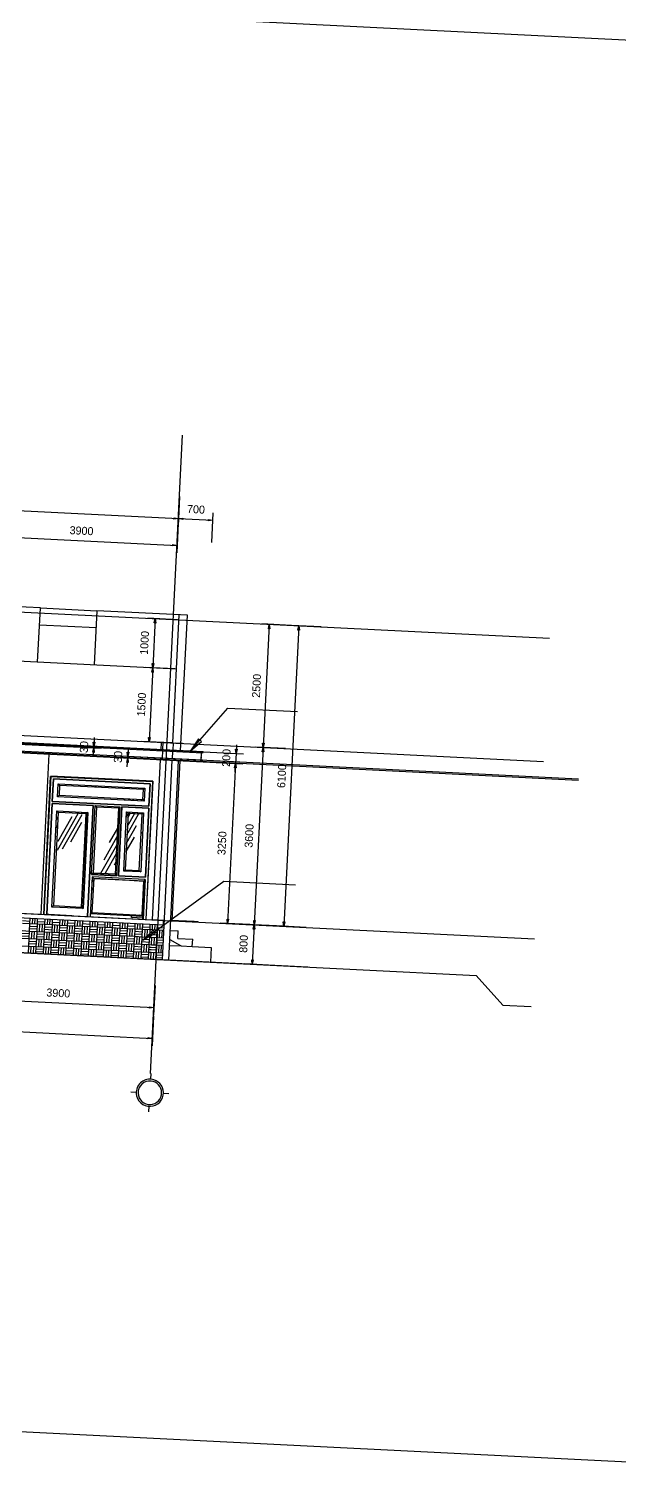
# Model space of a CAD drawing. Extents: x 549999 to 550212, y 1838161 to 1838467.
# Drawn here: x 550090.97 to 550102.94, y 1838304.38 to 1838333.47 of the extents above; entities that cross this region are included whole.
import ezdxf

# ---------------------------------------------------------------- set-up
doc = ezdxf.new("R2010")
doc.units = 0
for name, color, linetype in [('Level 1', 7, 'Continuous'), ('Level 13', 7, 'Continuous'), ('Level 14', 7, 'Continuous'), ('Level 18', 7, 'Continuous'), ('Level 19', 7, 'Continuous'), ('Level 20', 7, 'Continuous'), ('Level 22', 7, 'Continuous'), ('Level 27', 7, 'Continuous'), ('Level 28', 7, 'Continuous'), ('Level 35', 7, 'Continuous'), ('Level 4', 7, 'Continuous'), ('Level 5', 7, 'Continuous'), ('Level 8', 7, 'Continuous'), ('Level 9', 7, 'Continuous')]:
    doc.layers.add(name, color=color, linetype=linetype)

# ---------------------------------------------------------------- blocks, each defined once
blk = doc.blocks.new('FURNIT')
at = {"layer": 'Level 1'}
for p, q in [((1142.3, 2), (1142.3, 5)), ((1165.1, 2), (1142.3, 2))]:
    blk.add_line(p, q, dxfattribs=at)
blk = doc.blocks.new('CUA_DI')
at = {"layer": 'Level 5'}
for p, q in [((964.6, 280), (964.6, 0)), ((1171.6, 280), (964.6, 280)), ((970.1, 274.5), (970.1, 229)), ((1166.1, 274.5), (970.1, 274.5)), ((970.1, 229), (970.1, 274.5)), ((970.1, 274.5), (1166.1, 274.5)), ((980.1, 265), (983.1, 262)), ((980.1, 265), (1156.1, 265)), ((980.1, 239), (980.1, 265)), ((1153.1, 262), (983.1, 262)), ((983.1, 262), (983.1, 242)), ((1056.2, 262), (1057.8, 265)), ((1153.1, 262), (1156.1, 265)), ((1153.1, 242), (1153.1, 262)), ((1156.1, 265), (1156.1, 239)), ((1166.1, 229), (1166.1, 274.5)), ((1166.1, 274.5), (1166.1, 229)), ((1171.6, 280), (1171.6, 0)), ((983.1, 242), (980.1, 239)), ((1156.1, 239), (980.1, 239)), ((983.1, 242), (1153.1, 242)), ((1115.7, 239), (1117.3, 242)), ((1124.3, 239), (1125.9, 242)), ((1132.9, 239), (1134.5, 242)), ((1141.5, 239), (1143, 242)), ((1150, 239), (1151.6, 242)), ((1153.1, 242), (1156.1, 239)), ((970.1, 229), (1166.1, 229)), ((1166.1, 229), (970.1, 229)), ((970.1, 225), (970.1, 0)), ((1053.1, 225), (970.1, 225)), ((970.1, 0), (970.1, 225)), ((970.1, 225), (1053.1, 225)), ((980.1, 210), (983.1, 207)), ((980.1, 210), (1043.1, 210)), ((980.1, 15), (980.1, 210)), ((980.1, 208.5), (980.6, 209.5)), ((1040.1, 207), (983.1, 207)), ((983.1, 207), (983.1, 18)), ((985.5, 130.8), (1023.6, 207)), ((995.7, 134.1), (1031.5, 205.7)), ((1021.6, 207), (1023.2, 210)), ((1030.1, 207), (1031.7, 210)), ((1038.7, 207), (1040.3, 210)), ((1043.1, 210), (1040.1, 207)), ((1040.1, 207), (1043.1, 210)), ((1040.1, 207), (1040.1, 18)), ((1040.1, 18), (1040.1, 207)), ((1043.1, 15), (1043.1, 210)), ((1043.1, 210), (1043.1, 15)), ((1053.1, 0), (1053.1, 225)), ((1053.1, 225), (1053.1, 0)), ((1057.1, 225), (1060.1, 222)), ((1057.1, 85), (1057.1, 225)), ((1057.1, 225), (1107.6, 225)), ((1105.1, 222), (1060.1, 222)), ((1060.1, 222), (1060.1, 88)), ((1105.1, 222), (1107.6, 225)), ((1105.1, 88), (1105.1, 222)), ((1107.6, 225), (1107.6, 85)), ((1111.6, 225), (1111.6, 85)), ((1166.1, 225), (1111.6, 225)), ((1111.6, 85), (1111.6, 225)), ((1111.6, 225), (1166.1, 225)), ((1121.6, 215), (1124.6, 212)), ((1121.6, 215), (1156.1, 215)), ((1121.6, 95), (1121.6, 215)), ((1121.6, 205.5), (1124.6, 211.8)), ((1124.6, 203.3), (1129, 212)), ((1124.6, 186.1), (1137.5, 212)), ((1124.6, 169), (1146.1, 212)), ((1153.1, 212), (1124.6, 212)), ((1124.6, 212), (1124.6, 98)), ((1126.8, 212), (1128.4, 215)), ((1135.4, 212), (1137, 215)), ((1144, 212), (1145.5, 215)), ((1152.5, 212), (1154.1, 215)), ((1153.1, 212), (1156.1, 215)), ((1153.1, 98), (1153.1, 212)), ((1156.1, 215), (1156.1, 95)), ((1166.1, 85), (1166.1, 225)), ((1166.1, 225), (1166.1, 85)), ((980.1, 191.3), (983.1, 197.7)), ((980.1, 174.2), (983.1, 180.5)), ((986.1, 149.2), (1011.7, 200.3)), ((1011.7, 148.9), (1032.1, 189.8)), ((1090.2, 151.6), (1105.1, 181.4)), ((1124.6, 151.8), (1143.1, 188.9)), ((1153.1, 172.2), (1155, 176.2)), ((980.1, 157), (980.9, 158.6)), ((1075.7, 88.3), (1105.1, 147.1)), ((1080.8, 115.7), (1105.1, 164.3)), ((1124.6, 134.7), (1139.8, 165.1)), ((1085.1, 89.9), (1105.1, 130)), ((1060.1, 88), (1057.1, 85)), ((1060.1, 88), (1057.1, 85)), ((1058.8, 86.7), (1060.1, 89.4)), ((1105.1, 88), (1060.1, 88)), ((1060.1, 88), (1105.1, 88)), ((1102.2, 107.1), (1105.1, 112.8)), ((1105.1, 94.3), (1107.6, 99.7)), ((1107.6, 85), (1105.1, 88)), ((1105.1, 88), (1107.6, 85)), ((1124.6, 98), (1121.6, 95)), ((1156.1, 95), (1121.6, 95)), ((1124.6, 98), (1153.1, 98)), ((1153.1, 98), (1156.1, 95)), ((1057.1, 85), (1058.6, 85)), ((1107.6, 85), (1057.1, 85)), ((1058.6, 85), (1107.6, 85)), ((1165.1, 80), (1058.6, 80)), ((1058.6, 80), (1061.6, 77)), ((1058.6, 80), (1061.6, 77)), ((1166.1, 80), (1058.6, 80)), ((1058.6, 80), (1058.6, 0)), ((1058.6, 68.8), (1061.6, 75.1)), ((1061.6, 77), (1134, 77)), ((1163.1, 77), (1061.6, 77)), ((1061.6, 77), (1061.6, 8)), ((1111.6, 85), (1166.1, 85)), ((1166.1, 85), (1111.6, 85)), ((1134, 77), (1163.1, 77)), ((1163.1, 77), (1165.1, 79)), ((1163.1, 77), (1165.1, 79)), ((1163.1, 8), (1163.1, 77)), ((1165.1, 79), (1165.1, 80)), ((1165.1, 0), (1165.1, 80)), ((1166.1, 80), (1166.1, 0)), ((1058.6, 51.7), (1061.6, 58)), ((969.6, 0), (974.6, 0)), ((974.6, 0), (1021.3, 0)), ((983.1, 18), (980.1, 15)), ((1043.1, 15), (980.1, 15)), ((983.1, 18), (1040.1, 18)), ((1040.1, 18), (1043.1, 15)), ((1040.1, 18), (1043.1, 15)), ((1061.6, 8), (1058.6, 5)), ((1165.1, 5), (1058.6, 5)), ((1061.6, 8), (1163.1, 8)), ((1157.6, 5), (1159.2, 8)), ((1163, 25.7), (1163.1, 26)), ((1163, 8.6), (1163.1, 8.8)), ((1163.1, 8), (1165.1, 6))]:
    blk.add_line(p, q, dxfattribs=at)
blk = doc.blocks.new('CUA_D0')
at = {"layer": 'Level 5'}
for p, q in [((1277.6, 0), (1222.1, 0)), ((1269.6, 0), (1222.1, 0)), ((1277.6, 0), (1222.1, 0)), ((1222.1, 0), (1277.6, 0)), ((1269.6, 0), (1222.1, 0)), ((1222.1, 0), (1269.6, 0))]:
    blk.add_line(p, q, dxfattribs=at)
blk = doc.blocks.new('FLOOR0')
at = {"layer": 'Level 8'}
for p, q in [((-482.9, 328), (-482.9, 342)), ((427.1, 328), (427.1, 342)), ((1267.1, 328), (1267.1, 342))]:
    blk.add_line(p, q, dxfattribs=at)
blk = doc.blocks.new('FLOOR2')
at = {"layer": 'Level 8'}
for p, q in [((1188.6, 345), (1188.6, 360)), ((1208.6, 360), (1208.6, 345)), ((1188.6, 328), (1188.6, 342)), ((1208.6, 342), (1208.6, 328))]:
    blk.add_line(p, q, dxfattribs=at)
blk = doc.blocks.new('FLOOR3')
at = {"layer": 'Level 8'}
for p, q in [((-485.9, 345), (-64.4, 345)), ((-485.9, 342), (-485.9, 345)), ((-64.4, 342), (-485.9, 342)), ((-485.9, 328), (-64.4, 328)), ((-485.9, 325), (-485.9, 328)), ((-64.4, 325), (-485.9, 325)), ((424.1, 342), (424.1, 345)), ((424.1, 345), (1270.1, 345)), ((1270.1, 342), (424.1, 342)), ((424.1, 325), (424.1, 328)), ((424.1, 328), (1270.1, 328)), ((1270.1, 325), (424.1, 325)), ((1270.1, 342), (1270.1, 345)), ((1270.1, 325), (1270.1, 328))]:
    blk.add_line(p, q, dxfattribs=at)
blk = doc.blocks.new('GRID__')
at = {"layer": 'Level 19'}
for p, q in [((504.7, -264.7), (504.7, -276)), ((466, -303.5), (477.2, -303.5)), ((543.5, -303.5), (532.2, -303.5)), ((504.7, -342.3), (504.7, -331))]:
    blk.add_line(p, q, dxfattribs=at)
for radius, start, end in [(27.5, 86.5906, 185.4173), (23.8, 86.5906, 185.4173), (23.8, 3.4094, 86.5906), (27.5, 3.4094, 86.5906), (27.5, 185.4173, 275.4173), (23.8, 185.4173, 275.4173), (23.8, 275.4173, 3.4094), (27.5, 275.4173, 3.4094)]:
    blk.add_arc((504.7, -303.5), radius, start, end, dxfattribs=at)

msp = doc.modelspace()

# ---------------------------------------------------------------- linework, layer by layer
at = {"layer": 'Level 13'}
for p, q in [((550094.09, 1838318.986), (550093.955, 1838318.993)), ((550093.955, 1838318.993), (550094.09, 1838318.986))]:
    msp.add_line(p, q, dxfattribs=at)
at = {"layer": 'Level 14'}
for p, q in [((550090.839, 1838315.192), (550090.991, 1838315.184)), ((550090.847, 1838315.344), (550090.999, 1838315.336)), ((550090.849, 1838315.395), (550091.001, 1838315.387)), ((550090.984, 1838315.032), (550090.991, 1838315.184)), ((550090.991, 1838315.184), (550090.999, 1838315.336)), ((550090.991, 1838315.184), (550091.143, 1838315.177)), ((550090.994, 1838315.235), (550091.146, 1838315.227)), ((550090.996, 1838315.286), (550091.149, 1838315.278)), ((550090.999, 1838315.336), (550091.004, 1838315.436)), ((550090.999, 1838315.336), (550091.151, 1838315.329)), ((550091.034, 1838315.029), (550091.042, 1838315.182)), ((550091.05, 1838315.334), (550091.055, 1838315.433)), ((550091.085, 1838315.027), (550091.093, 1838315.179)), ((550091.1, 1838315.331), (550091.105, 1838315.431)), ((550091.136, 1838315.024), (550091.143, 1838315.177)), ((550091.143, 1838315.177), (550091.151, 1838315.329)), ((550091.143, 1838315.177), (550091.296, 1838315.169)), ((550091.151, 1838315.329), (550091.156, 1838315.428)), ((550091.151, 1838315.329), (550091.303, 1838315.321)), ((550091.154, 1838315.38), (550091.306, 1838315.372)), ((550091.194, 1838315.174), (550091.202, 1838315.326)), ((550091.245, 1838315.171), (550091.253, 1838315.324)), ((550091.296, 1838315.169), (550091.303, 1838315.321)), ((550091.298, 1838315.22), (550091.45, 1838315.212)), ((550091.301, 1838315.27), (550091.453, 1838315.263)), ((550091.303, 1838315.321), (550091.308, 1838315.421)), ((550091.303, 1838315.321), (550091.456, 1838315.314)), ((550091.354, 1838315.319), (550091.359, 1838315.418)), ((550091.405, 1838315.316), (550091.41, 1838315.416)), ((550091.448, 1838315.161), (550091.456, 1838315.314)), ((550091.456, 1838315.314), (550091.46, 1838315.413)), ((550091.456, 1838315.314), (550091.608, 1838315.306)), ((550091.458, 1838315.364), (550091.61, 1838315.357)), ((550091.499, 1838315.159), (550091.506, 1838315.311)), ((550091.549, 1838315.156), (550091.557, 1838315.308)), ((550091.6, 1838315.154), (550091.608, 1838315.306)), ((550091.603, 1838315.204), (550091.755, 1838315.197)), ((550091.605, 1838315.255), (550091.757, 1838315.248)), ((550091.608, 1838315.306), (550091.613, 1838315.406)), ((550091.608, 1838315.306), (550091.76, 1838315.298)), ((550091.658, 1838315.303), (550091.663, 1838315.403)), ((550091.709, 1838315.301), (550091.714, 1838315.4)), ((550091.752, 1838315.146), (550091.76, 1838315.298)), ((550091.76, 1838315.298), (550091.765, 1838315.398)), ((550091.76, 1838315.298), (550091.912, 1838315.291)), ((550091.762, 1838315.349), (550091.915, 1838315.341)), ((550091.803, 1838315.144), (550091.811, 1838315.296)), ((550091.854, 1838315.141), (550091.861, 1838315.293)), ((550091.905, 1838315.139), (550091.912, 1838315.291)), ((550091.907, 1838315.189), (550092.059, 1838315.182)), ((550091.91, 1838315.24), (550092.062, 1838315.232)), ((550091.912, 1838315.291), (550091.917, 1838315.39)), ((550091.912, 1838315.291), (550092.064, 1838315.283)), ((550091.963, 1838315.288), (550091.968, 1838315.388)), ((550092.014, 1838315.286), (550092.019, 1838315.385)), ((550092.057, 1838315.131), (550092.064, 1838315.283)), ((550092.064, 1838315.283), (550092.069, 1838315.383)), ((550092.064, 1838315.283), (550092.217, 1838315.276)), ((550092.067, 1838315.334), (550092.219, 1838315.326)), ((550092.107, 1838315.128), (550092.115, 1838315.281)), ((550092.158, 1838315.126), (550092.166, 1838315.278)), ((550092.209, 1838315.123), (550092.217, 1838315.276)), ((550092.211, 1838315.174), (550092.364, 1838315.166)), ((550092.214, 1838315.225), (550092.366, 1838315.217)), ((550092.217, 1838315.276), (550092.222, 1838315.375)), ((550092.217, 1838315.276), (550092.369, 1838315.268)), ((550092.267, 1838315.273), (550092.272, 1838315.373)), ((550092.318, 1838315.27), (550092.323, 1838315.37)), ((550092.361, 1838315.116), (550092.369, 1838315.268)), ((550092.369, 1838315.268), (550092.374, 1838315.367)), ((550092.369, 1838315.268), (550092.521, 1838315.26)), ((550092.371, 1838315.319), (550092.524, 1838315.311)), ((550092.412, 1838315.113), (550092.42, 1838315.265)), ((550092.463, 1838315.111), (550092.47, 1838315.263)), ((550092.513, 1838315.108), (550092.521, 1838315.26)), ((550092.518, 1838315.21), (550092.671, 1838315.202)), ((550092.521, 1838315.26), (550092.526, 1838315.36)), ((550092.521, 1838315.26), (550092.673, 1838315.253)), ((550092.572, 1838315.258), (550092.577, 1838315.357)), ((550092.622, 1838315.255), (550092.627, 1838315.355)), ((550092.666, 1838315.1), (550092.673, 1838315.253)), ((550092.673, 1838315.253), (550092.678, 1838315.352)), ((550092.673, 1838315.253), (550092.825, 1838315.245)), ((550092.676, 1838315.303), (550092.828, 1838315.296)), ((550092.716, 1838315.098), (550092.724, 1838315.25)), ((550092.767, 1838315.095), (550092.775, 1838315.248)), ((550092.818, 1838315.093), (550092.825, 1838315.245)), ((550092.823, 1838315.194), (550092.975, 1838315.187)), ((550092.825, 1838315.245), (550092.83, 1838315.345)), ((550092.825, 1838315.245), (550092.978, 1838315.237)), ((550092.876, 1838315.243), (550092.881, 1838315.342)), ((550092.927, 1838315.24), (550092.932, 1838315.34)), ((550092.97, 1838315.085), (550092.978, 1838315.237)), ((550092.978, 1838315.237), (550092.983, 1838315.337)), ((550092.978, 1838315.237), (550093.13, 1838315.23)), ((550092.98, 1838315.288), (550093.132, 1838315.281)), ((550093.021, 1838315.083), (550093.028, 1838315.235)), ((550093.071, 1838315.08), (550093.079, 1838315.232)), ((550093.122, 1838315.078), (550093.13, 1838315.23)), ((550093.127, 1838315.179), (550093.28, 1838315.171)), ((550093.13, 1838315.23), (550093.135, 1838315.329)), ((550093.13, 1838315.23), (550093.282, 1838315.222)), ((550093.181, 1838315.227), (550093.186, 1838315.327)), ((550093.231, 1838315.225), (550093.236, 1838315.324)), ((550093.274, 1838315.07), (550093.282, 1838315.222)), ((550093.282, 1838315.222), (550093.287, 1838315.322)), ((550093.282, 1838315.222), (550093.434, 1838315.215)), ((550093.285, 1838315.273), (550093.437, 1838315.265)), ((550093.325, 1838315.067), (550093.333, 1838315.22)), ((550093.376, 1838315.065), (550093.384, 1838315.217)), ((550093.427, 1838315.062), (550093.434, 1838315.215)), ((550093.434, 1838315.215), (550093.439, 1838315.314)), ((550093.434, 1838315.215), (550093.476, 1838315.213)), ((550093.476, 1838315.213), (550093.581, 1838315.207)), ((550093.48, 1838315.212), (550093.485, 1838315.312)), ((550093.531, 1838315.21), (550093.536, 1838315.309)), ((550093.574, 1838315.055), (550093.581, 1838315.207)), ((550093.581, 1838315.207), (550093.586, 1838315.307)), ((550093.581, 1838315.207), (550093.706, 1838315.201)), ((550093.584, 1838315.258), (550093.708, 1838315.252)), ((550093.625, 1838315.053), (550093.632, 1838315.205)), ((550093.675, 1838315.05), (550093.683, 1838315.202)), ((550093.696, 1838315.303), (550093.711, 1838315.303)), ((550093.698, 1838315.354), (550093.713, 1838315.353)), ((550090.824, 1838314.887), (550090.976, 1838314.88)), ((550090.831, 1838315.04), (550090.984, 1838315.032)), ((550090.834, 1838315.09), (550090.986, 1838315.083)), ((550090.837, 1838315.141), (550090.989, 1838315.133)), ((550090.969, 1838314.737), (550090.976, 1838314.88)), ((550090.976, 1838314.88), (550090.984, 1838315.032)), ((550090.976, 1838314.88), (550091.128, 1838314.872)), ((550090.979, 1838314.93), (550091.131, 1838314.923)), ((550090.981, 1838314.981), (550091.133, 1838314.974)), ((550090.984, 1838315.032), (550091.136, 1838315.024)), ((550091.128, 1838314.872), (550091.136, 1838315.024)), ((550091.136, 1838315.024), (550091.288, 1838315.017)), ((550091.138, 1838315.075), (550091.291, 1838315.067)), ((550091.141, 1838315.126), (550091.293, 1838315.118)), ((550091.179, 1838314.87), (550091.187, 1838315.022)), ((550091.23, 1838314.867), (550091.237, 1838315.019)), ((550091.28, 1838314.865), (550091.288, 1838315.017)), ((550091.283, 1838314.915), (550091.435, 1838314.908)), ((550091.286, 1838314.966), (550091.438, 1838314.958)), ((550091.288, 1838315.017), (550091.296, 1838315.169)), ((550091.288, 1838315.017), (550091.44, 1838315.009)), ((550091.296, 1838315.169), (550091.448, 1838315.161)), ((550091.339, 1838315.014), (550091.346, 1838315.166)), ((550091.39, 1838315.012), (550091.397, 1838315.164)), ((550091.433, 1838314.857), (550091.44, 1838315.009)), ((550091.44, 1838315.009), (550091.448, 1838315.161)), ((550091.44, 1838315.009), (550091.593, 1838315.002)), ((550091.443, 1838315.06), (550091.595, 1838315.052)), ((550091.445, 1838315.111), (550091.598, 1838315.103)), ((550091.448, 1838315.161), (550091.6, 1838315.154)), ((550091.483, 1838314.854), (550091.491, 1838315.007)), ((550091.534, 1838314.852), (550091.542, 1838315.004)), ((550091.585, 1838314.849), (550091.593, 1838315.002)), ((550091.587, 1838314.9), (550091.74, 1838314.892)), ((550091.59, 1838314.951), (550091.742, 1838314.943)), ((550091.593, 1838315.002), (550091.6, 1838315.154)), ((550091.593, 1838315.002), (550091.745, 1838314.994)), ((550091.6, 1838315.154), (550091.752, 1838315.146)), ((550091.643, 1838314.999), (550091.651, 1838315.151)), ((550091.694, 1838314.996), (550091.702, 1838315.149)), ((550091.737, 1838314.842), (550091.745, 1838314.994)), ((550091.745, 1838314.994), (550091.752, 1838315.146)), ((550091.745, 1838314.994), (550091.897, 1838314.986)), ((550091.747, 1838315.045), (550091.899, 1838315.037)), ((550091.75, 1838315.095), (550091.902, 1838315.088)), ((550091.752, 1838315.146), (550091.905, 1838315.139)), ((550091.788, 1838314.839), (550091.795, 1838314.991)), ((550091.839, 1838314.837), (550091.846, 1838314.989)), ((550091.889, 1838314.834), (550091.897, 1838314.986)), ((550091.892, 1838314.885), (550092.044, 1838314.877)), ((550091.894, 1838314.936), (550092.047, 1838314.928)), ((550091.897, 1838314.986), (550091.905, 1838315.139)), ((550091.897, 1838314.986), (550092.049, 1838314.979)), ((550091.905, 1838315.139), (550092.057, 1838315.131)), ((550091.948, 1838314.984), (550091.955, 1838315.136)), ((550091.998, 1838314.981), (550092.006, 1838315.133)), ((550092.042, 1838314.826), (550092.049, 1838314.979)), ((550092.049, 1838314.979), (550092.057, 1838315.131)), ((550092.049, 1838314.979), (550092.201, 1838314.971)), ((550092.052, 1838315.029), (550092.204, 1838315.022)), ((550092.054, 1838315.08), (550092.206, 1838315.073)), ((550092.057, 1838315.131), (550092.209, 1838315.123)), ((550092.092, 1838314.824), (550092.1, 1838314.976)), ((550092.143, 1838314.821), (550092.151, 1838314.974)), ((550092.194, 1838314.819), (550092.201, 1838314.971)), ((550092.199, 1838314.92), (550092.351, 1838314.913)), ((550092.201, 1838314.971), (550092.209, 1838315.123)), ((550092.201, 1838314.971), (550092.354, 1838314.963)), ((550092.209, 1838315.123), (550092.361, 1838315.116)), ((550092.252, 1838314.969), (550092.26, 1838315.121)), ((550092.303, 1838314.966), (550092.31, 1838315.118)), ((550092.346, 1838314.811), (550092.354, 1838314.963)), ((550092.354, 1838314.963), (550092.361, 1838315.116)), ((550092.354, 1838314.963), (550092.506, 1838314.956)), ((550092.356, 1838315.014), (550092.508, 1838315.007)), ((550092.359, 1838315.065), (550092.511, 1838315.057)), ((550092.361, 1838315.116), (550092.513, 1838315.108)), ((550092.397, 1838314.809), (550092.404, 1838314.961)), ((550092.447, 1838314.806), (550092.455, 1838314.958)), ((550092.498, 1838314.804), (550092.506, 1838314.956)), ((550092.503, 1838314.905), (550092.655, 1838314.898)), ((550092.506, 1838314.956), (550092.513, 1838315.108)), ((550092.506, 1838314.956), (550092.658, 1838314.948)), ((550092.513, 1838315.108), (550092.666, 1838315.1)), ((550092.516, 1838315.159), (550092.668, 1838315.151)), ((550092.557, 1838314.953), (550092.564, 1838315.106)), ((550092.607, 1838314.951), (550092.615, 1838315.103)), ((550092.65, 1838314.796), (550092.658, 1838314.948)), ((550092.658, 1838314.948), (550092.666, 1838315.1)), ((550092.658, 1838314.948), (550092.81, 1838314.941)), ((550092.661, 1838314.999), (550092.813, 1838314.991)), ((550092.663, 1838315.05), (550092.815, 1838315.042)), ((550092.666, 1838315.1), (550092.818, 1838315.093)), ((550092.701, 1838314.794), (550092.709, 1838314.946)), ((550092.752, 1838314.791), (550092.759, 1838314.943)), ((550092.803, 1838314.788), (550092.81, 1838314.941)), ((550092.808, 1838314.89), (550092.96, 1838314.882)), ((550092.81, 1838314.941), (550092.818, 1838315.093)), ((550092.81, 1838314.941), (550092.962, 1838314.933)), ((550092.818, 1838315.093), (550092.97, 1838315.085)), ((550092.82, 1838315.144), (550092.973, 1838315.136)), ((550092.861, 1838314.938), (550092.869, 1838315.09)), ((550092.912, 1838314.936), (550092.919, 1838315.088)), ((550092.955, 1838314.781), (550092.962, 1838314.933)), ((550092.962, 1838314.933), (550092.97, 1838315.085)), ((550092.962, 1838314.933), (550093.115, 1838314.925)), ((550092.965, 1838314.984), (550093.117, 1838314.976)), ((550092.967, 1838315.035), (550093.12, 1838315.027)), ((550092.97, 1838315.085), (550093.122, 1838315.078)), ((550093.006, 1838314.778), (550093.013, 1838314.93)), ((550093.056, 1838314.776), (550093.064, 1838314.928)), ((550093.107, 1838314.773), (550093.115, 1838314.925)), ((550093.115, 1838314.925), (550093.122, 1838315.078)), ((550093.115, 1838314.925), (550093.267, 1838314.918)), ((550093.122, 1838315.078), (550093.274, 1838315.07)), ((550093.125, 1838315.128), (550093.277, 1838315.121)), ((550093.165, 1838314.923), (550093.173, 1838315.075)), ((550093.216, 1838314.92), (550093.224, 1838315.073)), ((550093.259, 1838314.766), (550093.267, 1838314.918)), ((550093.267, 1838314.918), (550093.274, 1838315.07)), ((550093.267, 1838314.918), (550093.419, 1838314.91)), ((550093.269, 1838314.969), (550093.422, 1838314.961)), ((550093.272, 1838315.019), (550093.424, 1838315.012)), ((550093.274, 1838315.07), (550093.427, 1838315.062)), ((550093.31, 1838314.763), (550093.318, 1838314.915)), ((550093.361, 1838314.761), (550093.368, 1838314.913)), ((550093.411, 1838314.758), (550093.419, 1838314.91)), ((550093.419, 1838314.91), (550093.427, 1838315.062)), ((550093.419, 1838314.91), (550093.461, 1838314.908)), ((550093.427, 1838315.062), (550093.468, 1838315.06)), ((550093.429, 1838315.113), (550093.471, 1838315.111)), ((550093.432, 1838315.164), (550093.474, 1838315.162)), ((550093.461, 1838314.908), (550093.566, 1838314.903)), ((550093.465, 1838314.908), (550093.472, 1838315.06)), ((550093.468, 1838315.06), (550093.574, 1838315.055)), ((550093.471, 1838315.111), (550093.576, 1838315.106)), ((550093.474, 1838315.162), (550093.579, 1838315.157)), ((550093.516, 1838314.905), (550093.523, 1838315.058)), ((550093.559, 1838314.751), (550093.566, 1838314.903)), ((550093.566, 1838314.903), (550093.574, 1838315.055)), ((550093.566, 1838314.903), (550093.691, 1838314.897)), ((550093.569, 1838314.954), (550093.693, 1838314.947)), ((550093.571, 1838315.004), (550093.696, 1838314.998)), ((550093.574, 1838315.055), (550093.698, 1838315.049)), ((550093.609, 1838314.748), (550093.617, 1838314.9)), ((550093.66, 1838314.746), (550093.668, 1838314.898)), ((550091.02, 1838314.734), (550091.027, 1838314.877)), ((550091.07, 1838314.732), (550091.078, 1838314.875)), ((550091.121, 1838314.729), (550091.128, 1838314.872)), ((550091.123, 1838314.771), (550091.275, 1838314.763)), ((550091.126, 1838314.821), (550091.278, 1838314.814)), ((550091.128, 1838314.872), (550091.28, 1838314.865)), ((550091.273, 1838314.722), (550091.28, 1838314.865)), ((550091.28, 1838314.865), (550091.433, 1838314.857)), ((550091.324, 1838314.719), (550091.331, 1838314.862)), ((550091.375, 1838314.717), (550091.382, 1838314.859)), ((550091.426, 1838314.714), (550091.433, 1838314.857)), ((550091.428, 1838314.755), (550091.58, 1838314.748)), ((550091.43, 1838314.806), (550091.582, 1838314.799)), ((550091.433, 1838314.857), (550091.585, 1838314.849)), ((550091.578, 1838314.706), (550091.585, 1838314.849)), ((550091.585, 1838314.849), (550091.737, 1838314.842)), ((550091.628, 1838314.704), (550091.636, 1838314.847)), ((550091.679, 1838314.701), (550091.686, 1838314.844)), ((550091.73, 1838314.699), (550091.737, 1838314.842)), ((550091.732, 1838314.74), (550091.884, 1838314.733)), ((550091.735, 1838314.791), (550091.887, 1838314.783)), ((550091.737, 1838314.842), (550091.889, 1838314.834)), ((550091.882, 1838314.691), (550091.889, 1838314.834)), ((550091.889, 1838314.834), (550092.042, 1838314.826)), ((550091.933, 1838314.689), (550091.94, 1838314.832)), ((550091.984, 1838314.686), (550091.991, 1838314.829)), ((550092.034, 1838314.684), (550092.042, 1838314.826)), ((550092.036, 1838314.725), (550092.189, 1838314.717)), ((550092.039, 1838314.776), (550092.191, 1838314.768)), ((550092.042, 1838314.826), (550092.194, 1838314.819)), ((550092.187, 1838314.676), (550092.194, 1838314.819)), ((550092.194, 1838314.819), (550092.346, 1838314.811)), ((550092.196, 1838314.87), (550092.348, 1838314.862)), ((550092.237, 1838314.673), (550092.244, 1838314.816)), ((550092.288, 1838314.671), (550092.295, 1838314.814)), ((550092.339, 1838314.668), (550092.346, 1838314.811)), ((550092.341, 1838314.71), (550092.493, 1838314.702)), ((550092.343, 1838314.761), (550092.496, 1838314.753)), ((550092.346, 1838314.811), (550092.498, 1838314.804)), ((550092.491, 1838314.661), (550092.498, 1838314.804)), ((550092.498, 1838314.804), (550092.65, 1838314.796)), ((550092.501, 1838314.854), (550092.653, 1838314.847)), ((550092.542, 1838314.658), (550092.549, 1838314.801)), ((550092.592, 1838314.656), (550092.6, 1838314.799)), ((550092.643, 1838314.653), (550092.65, 1838314.796)), ((550092.645, 1838314.695), (550092.798, 1838314.687)), ((550092.648, 1838314.745), (550092.8, 1838314.738)), ((550092.65, 1838314.796), (550092.803, 1838314.788)), ((550092.795, 1838314.646), (550092.803, 1838314.788)), ((550092.803, 1838314.788), (550092.955, 1838314.781)), ((550092.805, 1838314.839), (550092.957, 1838314.832)), ((550092.846, 1838314.643), (550092.853, 1838314.786)), ((550092.897, 1838314.64), (550092.904, 1838314.783)), ((550092.948, 1838314.638), (550092.955, 1838314.781)), ((550092.95, 1838314.679), (550093.102, 1838314.672)), ((550092.952, 1838314.73), (550093.104, 1838314.722)), ((550092.955, 1838314.781), (550093.107, 1838314.773)), ((550093.1, 1838314.63), (550093.107, 1838314.773)), ((550093.107, 1838314.773), (550093.259, 1838314.766)), ((550093.11, 1838314.824), (550093.262, 1838314.816)), ((550093.112, 1838314.875), (550093.264, 1838314.867)), ((550093.151, 1838314.628), (550093.158, 1838314.771)), ((550093.201, 1838314.625), (550093.208, 1838314.768)), ((550093.252, 1838314.623), (550093.259, 1838314.766)), ((550093.254, 1838314.664), (550093.406, 1838314.657)), ((550093.257, 1838314.715), (550093.409, 1838314.707)), ((550093.259, 1838314.766), (550093.411, 1838314.758)), ((550093.404, 1838314.615), (550093.411, 1838314.758)), ((550093.411, 1838314.758), (550093.453, 1838314.756)), ((550093.414, 1838314.809), (550093.456, 1838314.807)), ((550093.416, 1838314.859), (550093.458, 1838314.857)), ((550093.45, 1838314.613), (550093.457, 1838314.756)), ((550093.453, 1838314.756), (550093.559, 1838314.751)), ((550093.456, 1838314.807), (550093.561, 1838314.801)), ((550093.458, 1838314.857), (550093.564, 1838314.852)), ((550093.501, 1838314.61), (550093.508, 1838314.753)), ((550093.551, 1838314.608), (550093.559, 1838314.751)), ((550093.554, 1838314.649), (550093.678, 1838314.643)), ((550093.556, 1838314.7), (550093.68, 1838314.694)), ((550093.559, 1838314.751), (550093.683, 1838314.744))]:
    msp.add_line(p, q, dxfattribs=at)
at = {"layer": 'Level 18'}
for p, q in [((550093.445, 1838312.295), (550094.092, 1838325.232)), ((550072.681, 1838322.56), (550101.528, 1838321.118)), ((550072.557, 1838320.063), (550101.404, 1838318.621)), ((550072.377, 1838316.467), (550101.224, 1838315.025)), ((550072.337, 1838315.668), (550100.042, 1838314.283)), ((550100.042, 1838314.283), (550100.585, 1838313.684)), ((550100.585, 1838313.684), (550101.155, 1838313.655))]:
    msp.add_line(p, q, dxfattribs=at)
at = {"layer": 'Level 20'}
for p, q in [((550077.229, 1838324.382), (550094.008, 1838323.544)), ((550094.03, 1838323.993), (550094, 1838323.394)), ((550094.03, 1838323.993), (550094, 1838323.394)), ((550094.684, 1838323.059), (550094.714, 1838323.658)), ((550094.003, 1838323.449), (550093.973, 1838322.849)), ((550094.008, 1838323.544), (550094.707, 1838323.509)), ((550090.085, 1838323.194), (550093.981, 1838322.999)), ((550034.284, 1838321.626), (550095.317, 1838318.574)), ((550034.294, 1838321.825), (550095.327, 1838318.774)), ((550093.987, 1838321.495), (550093.388, 1838321.524)), ((550093.538, 1838321.517), (550093.488, 1838320.518)), ((550096.299, 1838321.379), (550095.7, 1838321.409)), ((550095.85, 1838321.401), (550095.725, 1838318.905)), ((550096.449, 1838321.371), (550096.144, 1838315.279)), ((550096.898, 1838321.349), (550096.299, 1838321.379)), ((550093.938, 1838320.496), (550093.338, 1838320.526)), ((550093.938, 1838320.496), (550093.338, 1838320.526)), ((550093.488, 1838320.518), (550093.413, 1838319.02)), ((550083.16, 1838319.352), (550092.443, 1838318.888)), ((550083.162, 1838319.382), (550092.444, 1838318.918)), ((550092.303, 1838319.104), (550092.294, 1838318.926)), ((550093.863, 1838318.998), (550093.263, 1838319.028)), ((550095.187, 1838318.96), (550095.178, 1838318.782)), ((550092.284, 1838318.718), (550092.293, 1838318.896)), ((550092.293, 1838318.896), (550092.294, 1838318.926)), ((550102.114, 1838318.235), (550092.831, 1838318.699)), ((550102.115, 1838318.265), (550092.833, 1838318.729)), ((550092.972, 1838318.513), (550092.981, 1838318.691)), ((550092.983, 1838318.721), (550092.981, 1838318.691)), ((550092.991, 1838318.9), (550092.983, 1838318.721)), ((550095.178, 1838318.782), (550095.168, 1838318.582)), ((550095.725, 1838318.905), (550095.546, 1838315.309)), ((550096.175, 1838318.882), (550095.575, 1838318.912)), ((550096.175, 1838318.882), (550095.575, 1838318.912)), ((550094.718, 1838318.604), (550095.317, 1838318.574)), ((550095.168, 1838318.582), (550095.005, 1838315.336)), ((550095.159, 1838318.404), (550095.168, 1838318.582)), ((550095.455, 1838315.314), (550094.856, 1838315.344)), ((550095.995, 1838315.287), (550095.396, 1838315.317)), ((550095.995, 1838315.287), (550095.396, 1838315.317)), ((550095.546, 1838315.309), (550095.506, 1838314.51)), ((550096.594, 1838315.257), (550095.995, 1838315.287)), ((550095.955, 1838314.488), (550095.356, 1838314.518)), ((550093.535, 1838314.081), (550093.505, 1838313.482)), ((550077.401, 1838313.812), (550093.481, 1838313.008)), ((550089.617, 1838313.826), (550093.512, 1838313.632)), ((550093.503, 1838313.457), (550093.474, 1838312.858))]:
    msp.add_line(p, q, dxfattribs=at)
for points in [[(550093.919, 1838323.563), (550094.008, 1838323.544), (550093.918, 1838323.533)], [(550094.096, 1838323.524), (550094.008, 1838323.544), (550094.098, 1838323.554)], [(550094.618, 1838323.528), (550094.707, 1838323.509), (550094.617, 1838323.498)], [(550093.892, 1838323.019), (550093.981, 1838322.999), (550093.891, 1838322.989)], [(550093.519, 1838321.429), (550093.538, 1838321.517), (550093.548, 1838321.427)], [(550095.831, 1838321.313), (550095.85, 1838321.401), (550095.861, 1838321.311)], [(550096.43, 1838321.283), (550096.449, 1838321.371), (550096.459, 1838321.282)], [(550093.469, 1838320.43), (550093.488, 1838320.518), (550093.499, 1838320.428)], [(550093.507, 1838320.607), (550093.488, 1838320.518), (550093.478, 1838320.608)], [(550092.314, 1838319.014), (550092.294, 1838318.926), (550092.284, 1838319.016)], [(550093.433, 1838319.109), (550093.413, 1838319.02), (550093.403, 1838319.11)], [(550095.745, 1838318.993), (550095.725, 1838318.905), (550095.715, 1838318.994)], [(550092.274, 1838318.807), (550092.293, 1838318.896), (550092.303, 1838318.806)], [(550092.962, 1838318.603), (550092.981, 1838318.691), (550092.991, 1838318.601)], [(550093.002, 1838318.81), (550092.983, 1838318.721), (550092.972, 1838318.811)], [(550095.197, 1838318.87), (550095.178, 1838318.782), (550095.167, 1838318.872)], [(550095.706, 1838318.816), (550095.725, 1838318.905), (550095.736, 1838318.815)], [(550095.148, 1838318.494), (550095.168, 1838318.582), (550095.178, 1838318.492)], [(550095.148, 1838318.494), (550095.168, 1838318.582), (550095.178, 1838318.492)], [(550095.025, 1838315.424), (550095.005, 1838315.336), (550094.995, 1838315.426)], [(550095.526, 1838315.221), (550095.546, 1838315.309), (550095.556, 1838315.219)], [(550095.565, 1838315.397), (550095.546, 1838315.309), (550095.535, 1838315.399)], [(550096.164, 1838315.368), (550096.144, 1838315.279), (550096.134, 1838315.369)], [(550095.525, 1838314.598), (550095.506, 1838314.51), (550095.495, 1838314.6)], [(550093.424, 1838313.651), (550093.512, 1838313.632), (550093.422, 1838313.621)], [(550093.393, 1838313.027), (550093.481, 1838313.008), (550093.391, 1838312.998)]]:
    msp.add_lwpolyline(points, close=True, dxfattribs=at)
at = {"layer": 'Level 22'}
for p, q in [((550094.256, 1838318.839), (550095.013, 1838319.701)), ((550095.013, 1838319.701), (550096.424, 1838319.631)), ((550094.416, 1838319.078), (550094.256, 1838318.839)), ((550094.416, 1838319.078), (550094.256, 1838318.839)), ((550094.256, 1838318.839), (550094.473, 1838319.029)), ((550094.256, 1838318.839), (550094.473, 1838319.029)), ((550094.473, 1838319.029), (550094.416, 1838319.078)), ((550094.473, 1838319.029), (550094.416, 1838319.078)), ((550093.29, 1838315.002), (550094.931, 1838316.194)), ((550094.931, 1838316.194), (550096.378, 1838316.122)), ((550093.499, 1838315.2), (550093.29, 1838315.002)), ((550093.499, 1838315.2), (550093.29, 1838315.002)), ((550093.543, 1838315.14), (550093.499, 1838315.2)), ((550093.543, 1838315.14), (550093.499, 1838315.2)), ((550093.29, 1838315.002), (550093.543, 1838315.14)), ((550093.29, 1838315.002), (550093.543, 1838315.14))]:
    msp.add_line(p, q, dxfattribs=at)
at = {"layer": 'Level 27'}
for p, q in [((550091.211, 1838321.733), (550092.357, 1838321.676)), ((550092.34, 1838321.327), (550091.194, 1838321.384))]:
    msp.add_line(p, q, dxfattribs=at)
at = {"layer": 'Level 28'}
msp.add_line((550096.631, 1838314.454), (550074.259, 1838315.572), dxfattribs=at)
at = {"layer": 'Level 35'}
msp.add_lwpolyline([(550063.425, 1838306.408), (550104.071, 1838304.376), (550105.508, 1838333.118), (550064.862, 1838335.15)], close=True, dxfattribs=at)
at = {"layer": 'Level 4'}
for p, q in [((550091.211, 1838321.733), (550089.901, 1838321.799)), ((550091.156, 1838320.635), (550091.211, 1838321.733)), ((550092.357, 1838321.676), (550092.303, 1838320.578)), ((550094.19, 1838321.585), (550092.357, 1838321.676)), ((550093.896, 1838318.996), (550094.025, 1838321.593)), ((550094.053, 1838318.838), (550094.19, 1838321.585)), ((550093.97, 1838320.494), (550089.846, 1838320.7)), ((550093.658, 1838318.858), (550093.666, 1838319.007)), ((550093.896, 1838318.996), (550093.666, 1838319.007)), ((550091.381, 1838318.771), (550091.219, 1838315.525)), ((550093.486, 1838315.412), (550093.648, 1838318.658)), ((550093.878, 1838318.646), (550093.676, 1838314.601)), ((550093.811, 1838314.595), (550094.013, 1838318.64)), ((550093.881, 1838315.392), (550094.043, 1838318.638)), ((550091.279, 1838315.522), (550091.419, 1838318.319)), ((550091.419, 1838318.319), (550093.486, 1838318.215)), ((550093.486, 1838318.215), (550093.346, 1838315.419)), ((550089.256, 1838315.623), (550091.219, 1838315.525)), ((550093.716, 1838315.401), (550093.486, 1838315.412)), ((550093.851, 1838315.394), (550093.881, 1838315.392))]:
    msp.add_line(p, q, dxfattribs=at)
at = {"layer": 'Level 8'}
for p, q in [((550094.467, 1838318.717), (550094.464, 1838318.647)), ((550093.696, 1838315.301), (550089.601, 1838315.506)), ((550091.219, 1838315.525), (550093.486, 1838315.412)), ((550093.701, 1838315.401), (550093.696, 1838315.301)), ((550093.826, 1838314.894), (550094.067, 1838314.882)), ((550094.29, 1838314.871), (550094.675, 1838314.852)), ((550094.675, 1838314.852), (550094.66, 1838314.552))]:
    msp.add_line(p, q, dxfattribs=at)
at = {"layer": 'Level 9'}
for p, q in [((550093.841, 1838315.194), (550094.005, 1838315.186)), ((550093.998, 1838315.036), (550094.005, 1838315.186)), ((550093.832, 1838315.015), (550093.992, 1838314.924)), ((550093.992, 1838314.924), (550094.067, 1838314.882)), ((550093.998, 1838315.036), (550094.298, 1838315.021)), ((550094.067, 1838314.882), (550094.29, 1838314.871)), ((550094.29, 1838314.871), (550094.298, 1838315.021))]:
    msp.add_line(p, q, dxfattribs=at)

# ---------------------------------------------------------------- block references
at = {"layer": 'Level 1', "xscale": 0.010000000000000004, "yscale": 0.01, "rotation": -2.8619937920406366}
msp.add_blockref('FURNIT', (550081.65, 1838316.01), dxfattribs=at)
at = {"layer": 'Level 19', "xscale": 0.010000000000000004, "yscale": 0.01, "rotation": -2.8619937920406366}
msp.add_blockref('GRID__', (550088.54, 1838315.19), dxfattribs=at)
at = {"layer": 'Level 5', "xscale": 0.010000000000000004, "yscale": 0.01, "rotation": -2.8619937920406366}
for name in ['CUA_DI', 'CUA_D0']:
    msp.add_blockref(name, (550081.65, 1838316.01), dxfattribs=at)
at = {"layer": 'Level 8', "xscale": 0.010000000000000004, "yscale": 0.01, "rotation": -2.8619937920406366}
for name in ['FLOOR3', 'FLOOR0', 'FLOOR2']:
    msp.add_blockref(name, (550081.65, 1838316.01), dxfattribs=at)

# ---------------------------------------------------------------- texts
at = {"layer": 'Level 20'}
for s, rotation, p in [('700', 357.138, (550094.18, 1838323.66)), ('3900', 357.138, (550091.8, 1838323.23)), ('1000', 87.138, (550093.39, 1838320.78)), ('2500', 87.138, (550095.66, 1838319.91)), ('1500', 87.138, (550093.33, 1838319.53)), ('30', 87.138, (550092.17, 1838318.79)), ('30', 87.138, (550092.86, 1838318.59)), ('200', 87.138, (550095.05, 1838318.51)), ('6100', 87.138, (550096.17, 1838318.08)), ('3600', 87.138, (550095.51, 1838316.87)), ('3250', 87.138, (550094.96, 1838316.72)), ('800', 87.138, (550095.4, 1838314.74)), ('3900', 357.138, (550091.33, 1838313.86))]:
    msp.add_text(s, height=0.1622, rotation=rotation, dxfattribs=at).set_placement(p)

doc.saveas('drawing.dxf')
